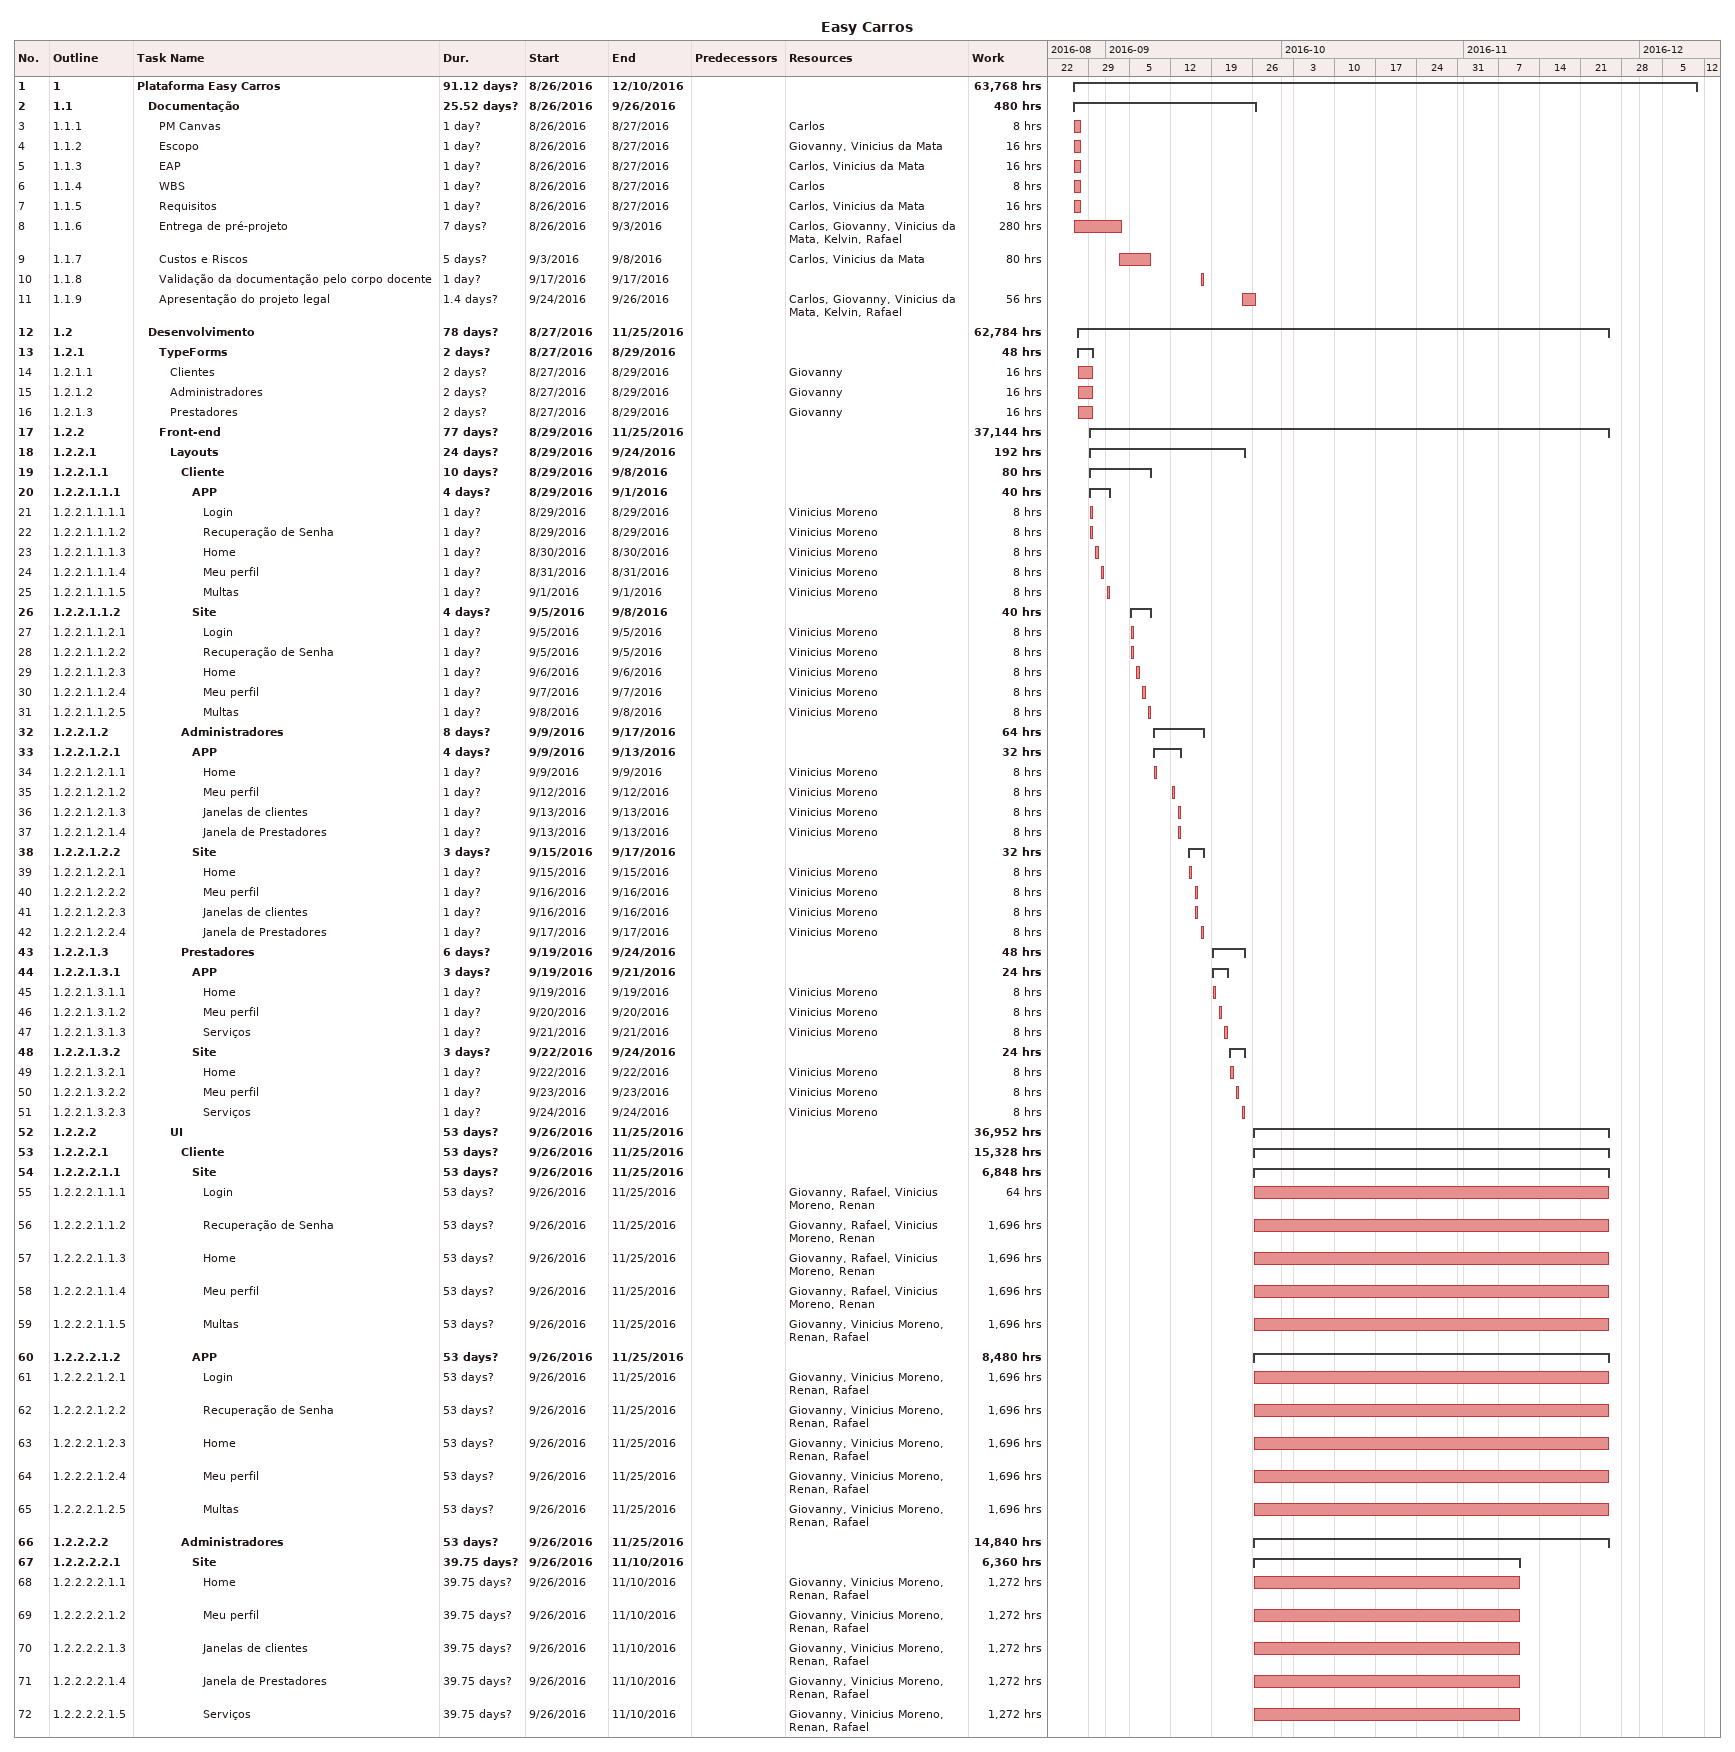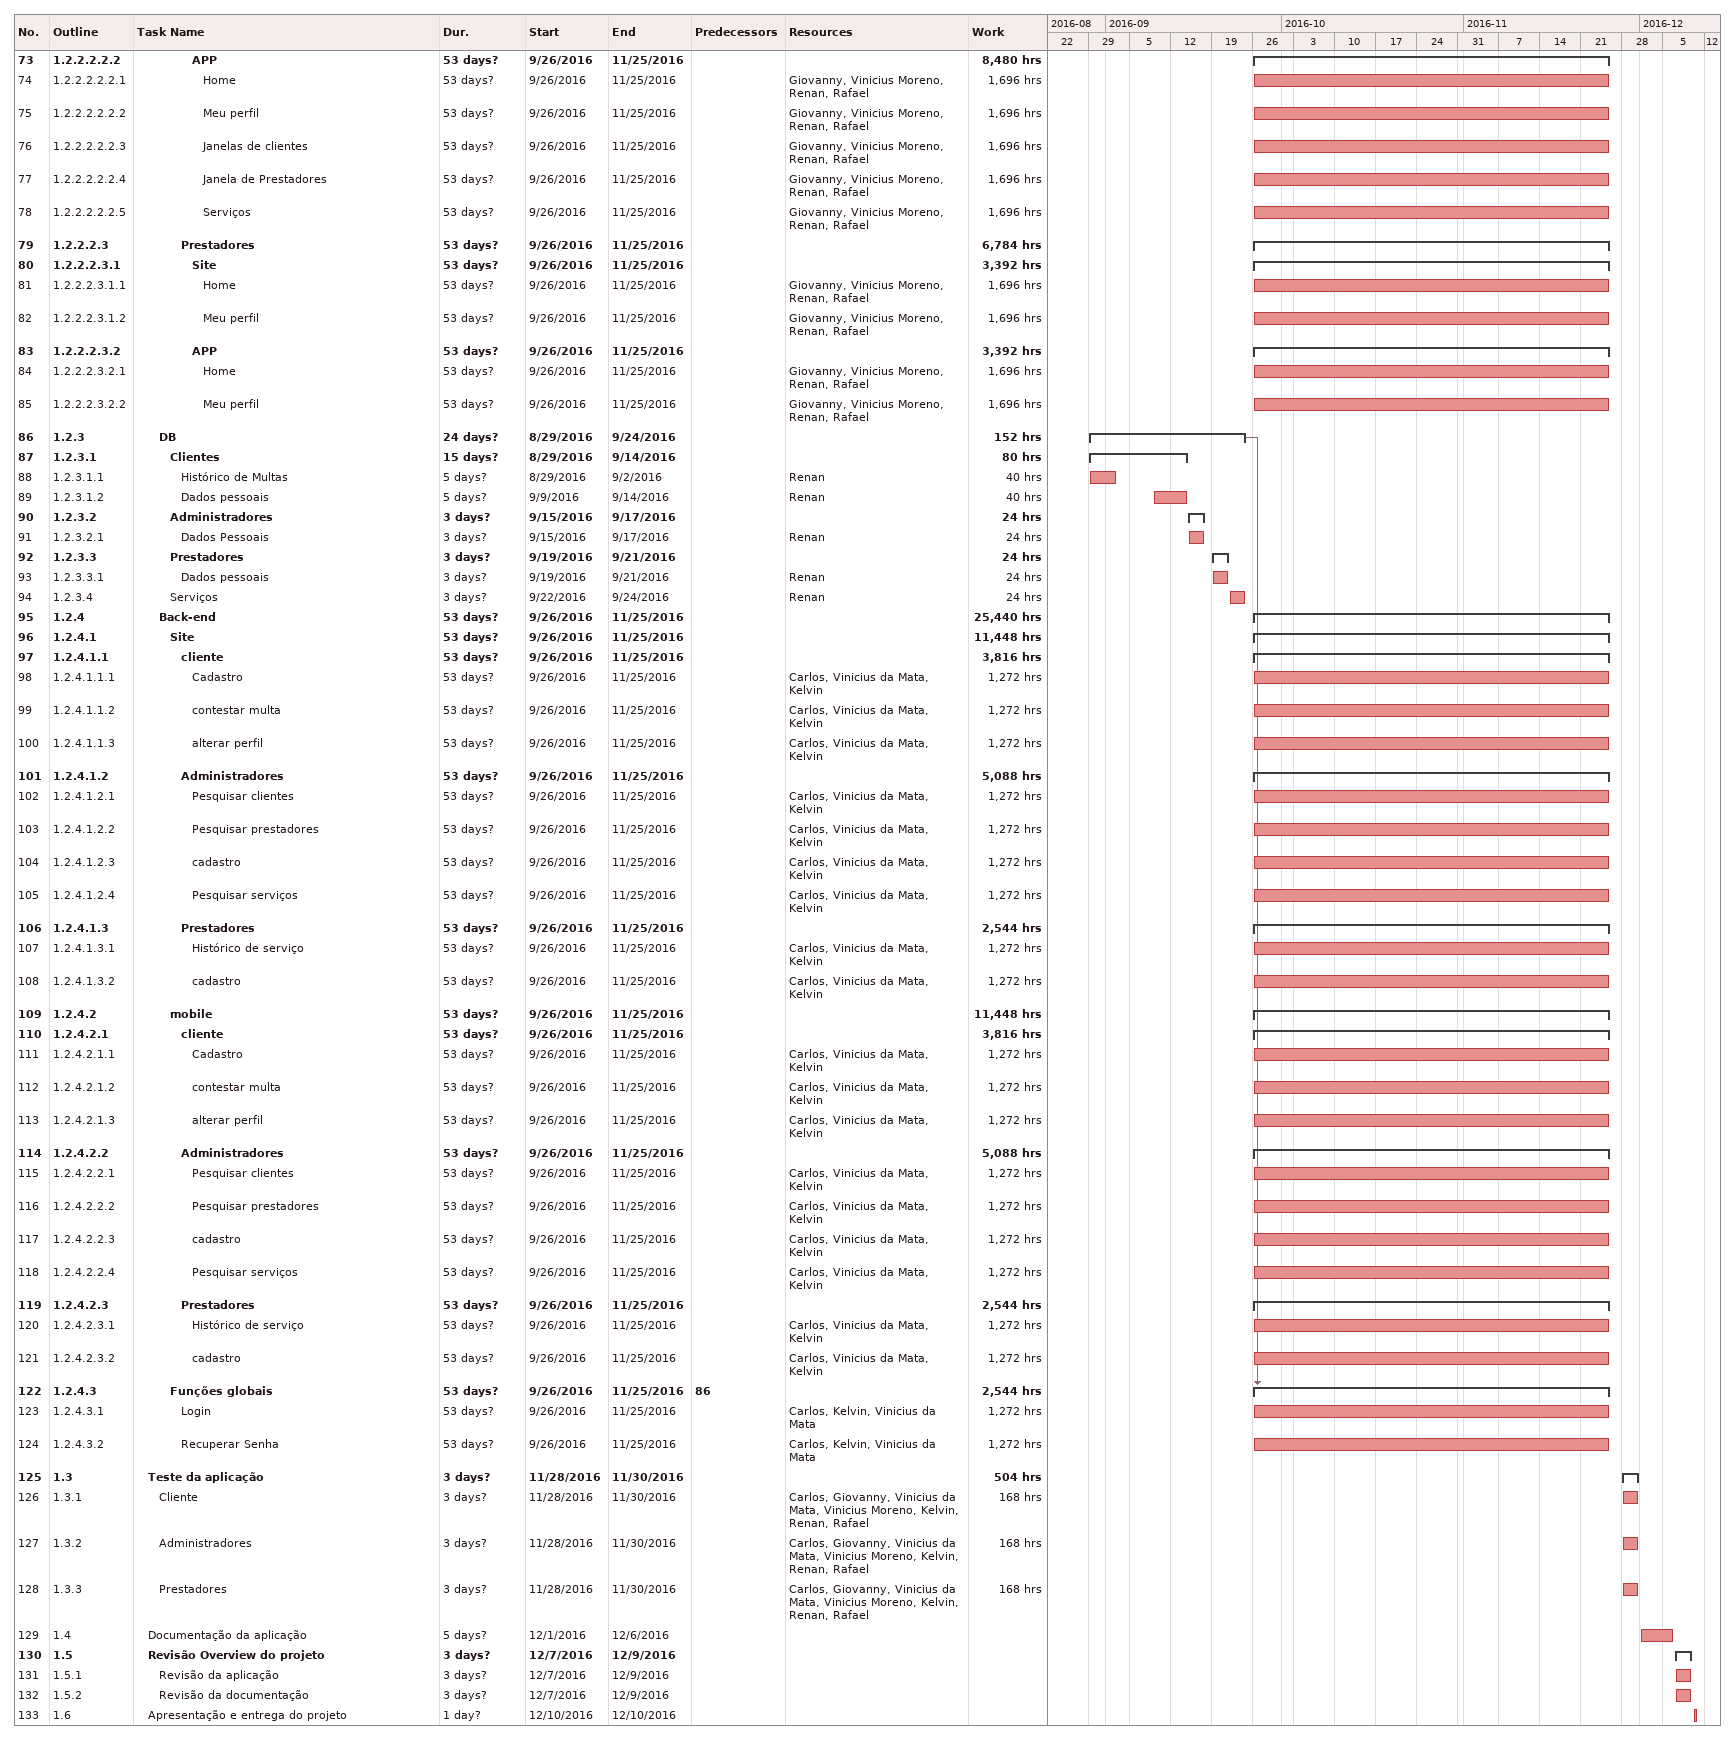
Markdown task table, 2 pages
Easy Carros

| ID | WBS | Task | Duration | Start | Finish | Predecessors | Resources | Work (h) |
|---|---|---|---|---|---|---|---|---|
| 1 | 1 | **Plataforma Easy Carros** | 91.12d? | 2016-08-26 | 2016-12-10 |  |  | 63768 |
| 2 | 1.1 | **Documentação** | 25.52d? | 2016-08-26 | 2016-09-26 |  |  | 480 |
| 3 | 1.1.1 | PM Canvas | 1d? | 2016-08-26 | 2016-08-27 |  | Carlos | 8 |
| 4 | 1.1.2 | Escopo | 1d? | 2016-08-26 | 2016-08-27 |  | Giovanny, Vinicius da Mata | 16 |
| 5 | 1.1.3 | EAP | 1d? | 2016-08-26 | 2016-08-27 |  | Carlos, Vinicius da Mata | 16 |
| 6 | 1.1.4 | WBS | 1d? | 2016-08-26 | 2016-08-27 |  | Carlos | 8 |
| 7 | 1.1.5 | Requisitos | 1d? | 2016-08-26 | 2016-08-27 |  | Carlos, Vinicius da Mata | 16 |
| 8 | 1.1.6 | Entrega de pré-projeto | 7d? | 2016-08-26 | 2016-09-03 |  | Carlos, Giovanny, Vinicius da Mata, Kelvin, Rafael | 280 |
| 9 | 1.1.7 | Custos e Riscos | 5d? | 2016-09-03 | 2016-09-08 |  | Carlos, Vinicius da Mata | 80 |
| 10 | 1.1.8 | Validação da documentação pelo corpo docente | 1d? | 2016-09-17 | 2016-09-17 |  |  |  |
| 11 | 1.1.9 | Apresentação do projeto legal | 1.4d? | 2016-09-24 | 2016-09-26 |  | Carlos, Giovanny, Vinicius da Mata, Kelvin, Rafael | 56 |
| 12 | 1.2 | **Desenvolvimento** | 78d? | 2016-08-27 | 2016-11-25 |  |  | 62784 |
| 13 | 1.2.1 | **TypeForms** | 2d? | 2016-08-27 | 2016-08-29 |  |  | 48 |
| 14 | 1.2.1.1 | Clientes | 2d? | 2016-08-27 | 2016-08-29 |  | Giovanny | 16 |
| 15 | 1.2.1.2 | Administradores | 2d? | 2016-08-27 | 2016-08-29 |  | Giovanny | 16 |
| 16 | 1.2.1.3 | Prestadores | 2d? | 2016-08-27 | 2016-08-29 |  | Giovanny | 16 |
| 17 | 1.2.2 | **Front-end** | 77d? | 2016-08-29 | 2016-11-25 |  |  | 37144 |
| 18 | 1.2.2.1 | **Layouts** | 24d? | 2016-08-29 | 2016-09-24 |  |  | 192 |
| 19 | 1.2.2.1.1 | **Cliente** | 10d? | 2016-08-29 | 2016-09-08 |  |  | 80 |
| 20 | 1.2.2.1.1.1 | **APP** | 4d? | 2016-08-29 | 2016-09-01 |  |  | 40 |
| 21 | 1.2.2.1.1.1.1 | Login | 1d? | 2016-08-29 | 2016-08-29 |  | Vinicius Moreno | 8 |
| 22 | 1.2.2.1.1.1.2 | Recuperação de Senha | 1d? | 2016-08-29 | 2016-08-29 |  | Vinicius Moreno | 8 |
| 23 | 1.2.2.1.1.1.3 | Home | 1d? | 2016-08-30 | 2016-08-30 |  | Vinicius Moreno | 8 |
| 24 | 1.2.2.1.1.1.4 | Meu perfil | 1d? | 2016-08-31 | 2016-08-31 |  | Vinicius Moreno | 8 |
| 25 | 1.2.2.1.1.1.5 | Multas | 1d? | 2016-09-01 | 2016-09-01 |  | Vinicius Moreno | 8 |
| 26 | 1.2.2.1.1.2 | **Site** | 4d? | 2016-09-05 | 2016-09-08 |  |  | 40 |
| 27 | 1.2.2.1.1.2.1 | Login | 1d? | 2016-09-05 | 2016-09-05 |  | Vinicius Moreno | 8 |
| 28 | 1.2.2.1.1.2.2 | Recuperação de Senha | 1d? | 2016-09-05 | 2016-09-05 |  | Vinicius Moreno | 8 |
| 29 | 1.2.2.1.1.2.3 | Home | 1d? | 2016-09-06 | 2016-09-06 |  | Vinicius Moreno | 8 |
| 30 | 1.2.2.1.1.2.4 | Meu perfil | 1d? | 2016-09-07 | 2016-09-07 |  | Vinicius Moreno | 8 |
| 31 | 1.2.2.1.1.2.5 | Multas | 1d? | 2016-09-08 | 2016-09-08 |  | Vinicius Moreno | 8 |
| 32 | 1.2.2.1.2 | **Administradores** | 8d? | 2016-09-09 | 2016-09-17 |  |  | 64 |
| 33 | 1.2.2.1.2.1 | **APP** | 4d? | 2016-09-09 | 2016-09-13 |  |  | 32 |
| 34 | 1.2.2.1.2.1.1 | Home | 1d? | 2016-09-09 | 2016-09-09 |  | Vinicius Moreno | 8 |
| 35 | 1.2.2.1.2.1.2 | Meu perfil | 1d? | 2016-09-12 | 2016-09-12 |  | Vinicius Moreno | 8 |
| 36 | 1.2.2.1.2.1.3 | Janelas de clientes | 1d? | 2016-09-13 | 2016-09-13 |  | Vinicius Moreno | 8 |
| 37 | 1.2.2.1.2.1.4 | Janela de Prestadores | 1d? | 2016-09-13 | 2016-09-13 |  | Vinicius Moreno | 8 |
| 38 | 1.2.2.1.2.2 | **Site** | 3d? | 2016-09-15 | 2016-09-17 |  |  | 32 |
| 39 | 1.2.2.1.2.2.1 | Home | 1d? | 2016-09-15 | 2016-09-15 |  | Vinicius Moreno | 8 |
| 40 | 1.2.2.1.2.2.2 | Meu perfil | 1d? | 2016-09-16 | 2016-09-16 |  | Vinicius Moreno | 8 |
| 41 | 1.2.2.1.2.2.3 | Janelas de clientes | 1d? | 2016-09-16 | 2016-09-16 |  | Vinicius Moreno | 8 |
| 42 | 1.2.2.1.2.2.4 | Janela de Prestadores | 1d? | 2016-09-17 | 2016-09-17 |  | Vinicius Moreno | 8 |
| 43 | 1.2.2.1.3 | **Prestadores** | 6d? | 2016-09-19 | 2016-09-24 |  |  | 48 |
| 44 | 1.2.2.1.3.1 | **APP** | 3d? | 2016-09-19 | 2016-09-21 |  |  | 24 |
| 45 | 1.2.2.1.3.1.1 | Home | 1d? | 2016-09-19 | 2016-09-19 |  | Vinicius Moreno | 8 |
| 46 | 1.2.2.1.3.1.2 | Meu perfil | 1d? | 2016-09-20 | 2016-09-20 |  | Vinicius Moreno | 8 |
| 47 | 1.2.2.1.3.1.3 | Serviços | 1d? | 2016-09-21 | 2016-09-21 |  | Vinicius Moreno | 8 |
| 48 | 1.2.2.1.3.2 | **Site** | 3d? | 2016-09-22 | 2016-09-24 |  |  | 24 |
| 49 | 1.2.2.1.3.2.1 | Home | 1d? | 2016-09-22 | 2016-09-22 |  | Vinicius Moreno | 8 |
| 50 | 1.2.2.1.3.2.2 | Meu perfil | 1d? | 2016-09-23 | 2016-09-23 |  | Vinicius Moreno | 8 |
| 51 | 1.2.2.1.3.2.3 | Serviços | 1d? | 2016-09-24 | 2016-09-24 |  | Vinicius Moreno | 8 |
| 52 | 1.2.2.2 | **UI** | 53d? | 2016-09-26 | 2016-11-25 |  |  | 36952 |
| 53 | 1.2.2.2.1 | **Cliente** | 53d? | 2016-09-26 | 2016-11-25 |  |  | 15328 |
| 54 | 1.2.2.2.1.1 | **Site** | 53d? | 2016-09-26 | 2016-11-25 |  |  | 6848 |
| 55 | 1.2.2.2.1.1.1 | Login | 53d? | 2016-09-26 | 2016-11-25 |  | Giovanny, Rafael, Vinicius Moreno, Renan | 64 |
| 56 | 1.2.2.2.1.1.2 | Recuperação de Senha | 53d? | 2016-09-26 | 2016-11-25 |  | Giovanny, Rafael, Vinicius Moreno, Renan | 1696 |
| 57 | 1.2.2.2.1.1.3 | Home | 53d? | 2016-09-26 | 2016-11-25 |  | Giovanny, Rafael, Vinicius Moreno, Renan | 1696 |
| 58 | 1.2.2.2.1.1.4 | Meu perfil | 53d? | 2016-09-26 | 2016-11-25 |  | Giovanny, Rafael, Vinicius Moreno, Renan | 1696 |
| 59 | 1.2.2.2.1.1.5 | Multas | 53d? | 2016-09-26 | 2016-11-25 |  | Giovanny, Vinicius Moreno, Renan, Rafael | 1696 |
| 60 | 1.2.2.2.1.2 | **APP** | 53d? | 2016-09-26 | 2016-11-25 |  |  | 8480 |
| 61 | 1.2.2.2.1.2.1 | Login | 53d? | 2016-09-26 | 2016-11-25 |  | Giovanny, Vinicius Moreno, Renan, Rafael | 1696 |
| 62 | 1.2.2.2.1.2.2 | Recuperação de Senha | 53d? | 2016-09-26 | 2016-11-25 |  | Giovanny, Vinicius Moreno, Renan, Rafael | 1696 |
| 63 | 1.2.2.2.1.2.3 | Home | 53d? | 2016-09-26 | 2016-11-25 |  | Giovanny, Vinicius Moreno, Renan, Rafael | 1696 |
| 64 | 1.2.2.2.1.2.4 | Meu perfil | 53d? | 2016-09-26 | 2016-11-25 |  | Giovanny, Vinicius Moreno, Renan, Rafael | 1696 |
| 65 | 1.2.2.2.1.2.5 | Multas | 53d? | 2016-09-26 | 2016-11-25 |  | Giovanny, Vinicius Moreno, Renan, Rafael | 1696 |
| 66 | 1.2.2.2.2 | **Administradores** | 53d? | 2016-09-26 | 2016-11-25 |  |  | 14840 |
| 67 | 1.2.2.2.2.1 | **Site** | 39.75d? | 2016-09-26 | 2016-11-10 |  |  | 6360 |
| 68 | 1.2.2.2.2.1.1 | Home | 39.75d? | 2016-09-26 | 2016-11-10 |  | Giovanny, Vinicius Moreno, Renan, Rafael | 1272 |
| 69 | 1.2.2.2.2.1.2 | Meu perfil | 39.75d? | 2016-09-26 | 2016-11-10 |  | Giovanny, Vinicius Moreno, Renan, Rafael | 1272 |
| 70 | 1.2.2.2.2.1.3 | Janelas de clientes | 39.75d? | 2016-09-26 | 2016-11-10 |  | Giovanny, Vinicius Moreno, Renan, Rafael | 1272 |
| 71 | 1.2.2.2.2.1.4 | Janela de Prestadores | 39.75d? | 2016-09-26 | 2016-11-10 |  | Giovanny, Vinicius Moreno, Renan, Rafael | 1272 |
| 72 | 1.2.2.2.2.1.5 | Serviços | 39.75d? | 2016-09-26 | 2016-11-10 |  | Giovanny, Vinicius Moreno, Renan, Rafael | 1272 |
| 73 | 1.2.2.2.2.2 | **APP** | 53d? | 2016-09-26 | 2016-11-25 |  |  | 8480 |
| 74 | 1.2.2.2.2.2.1 | Home | 53d? | 2016-09-26 | 2016-11-25 |  | Giovanny, Vinicius Moreno, Renan, Rafael | 1696 |
| 75 | 1.2.2.2.2.2.2 | Meu perfil | 53d? | 2016-09-26 | 2016-11-25 |  | Giovanny, Vinicius Moreno, Renan, Rafael | 1696 |
| 76 | 1.2.2.2.2.2.3 | Janelas de clientes | 53d? | 2016-09-26 | 2016-11-25 |  | Giovanny, Vinicius Moreno, Renan, Rafael | 1696 |
| 77 | 1.2.2.2.2.2.4 | Janela de Prestadores | 53d? | 2016-09-26 | 2016-11-25 |  | Giovanny, Vinicius Moreno, Renan, Rafael | 1696 |
| 78 | 1.2.2.2.2.2.5 | Serviços | 53d? | 2016-09-26 | 2016-11-25 |  | Giovanny, Vinicius Moreno, Renan, Rafael | 1696 |
| 79 | 1.2.2.2.3 | **Prestadores** | 53d? | 2016-09-26 | 2016-11-25 |  |  | 6784 |
| 80 | 1.2.2.2.3.1 | **Site** | 53d? | 2016-09-26 | 2016-11-25 |  |  | 3392 |
| 81 | 1.2.2.2.3.1.1 | Home | 53d? | 2016-09-26 | 2016-11-25 |  | Giovanny, Vinicius Moreno, Renan, Rafael | 1696 |
| 82 | 1.2.2.2.3.1.2 | Meu perfil | 53d? | 2016-09-26 | 2016-11-25 |  | Giovanny, Vinicius Moreno, Renan, Rafael | 1696 |
| 83 | 1.2.2.2.3.2 | **APP** | 53d? | 2016-09-26 | 2016-11-25 |  |  | 3392 |
| 84 | 1.2.2.2.3.2.1 | Home | 53d? | 2016-09-26 | 2016-11-25 |  | Giovanny, Vinicius Moreno, Renan, Rafael | 1696 |
| 85 | 1.2.2.2.3.2.2 | Meu perfil | 53d? | 2016-09-26 | 2016-11-25 |  | Giovanny, Vinicius Moreno, Renan, Rafael | 1696 |
| 86 | 1.2.3 | **DB** | 24d? | 2016-08-29 | 2016-09-24 |  |  | 152 |
| 87 | 1.2.3.1 | **Clientes** | 15d? | 2016-08-29 | 2016-09-14 |  |  | 80 |
| 88 | 1.2.3.1.1 | Histórico de Multas | 5d? | 2016-08-29 | 2016-09-02 |  | Renan | 40 |
| 89 | 1.2.3.1.2 | Dados pessoais | 5d? | 2016-09-09 | 2016-09-14 |  | Renan | 40 |
| 90 | 1.2.3.2 | **Administradores** | 3d? | 2016-09-15 | 2016-09-17 |  |  | 24 |
| 91 | 1.2.3.2.1 | Dados Pessoais | 3d? | 2016-09-15 | 2016-09-17 |  | Renan | 24 |
| 92 | 1.2.3.3 | **Prestadores** | 3d? | 2016-09-19 | 2016-09-21 |  |  | 24 |
| 93 | 1.2.3.3.1 | Dados pessoais | 3d? | 2016-09-19 | 2016-09-21 |  | Renan | 24 |
| 94 | 1.2.3.4 | Serviços | 3d? | 2016-09-22 | 2016-09-24 |  | Renan | 24 |
| 95 | 1.2.4 | **Back-end** | 53d? | 2016-09-26 | 2016-11-25 |  |  | 25440 |
| 96 | 1.2.4.1 | **Site** | 53d? | 2016-09-26 | 2016-11-25 |  |  | 11448 |
| 97 | 1.2.4.1.1 | **cliente** | 53d? | 2016-09-26 | 2016-11-25 |  |  | 3816 |
| 98 | 1.2.4.1.1.1 | Cadastro | 53d? | 2016-09-26 | 2016-11-25 |  | Carlos, Vinicius da Mata, Kelvin | 1272 |
| 99 | 1.2.4.1.1.2 | contestar multa | 53d? | 2016-09-26 | 2016-11-25 |  | Carlos, Vinicius da Mata, Kelvin | 1272 |
| 100 | 1.2.4.1.1.3 | alterar perfil | 53d? | 2016-09-26 | 2016-11-25 |  | Carlos, Vinicius da Mata, Kelvin | 1272 |
| 101 | 1.2.4.1.2 | **Administradores** | 53d? | 2016-09-26 | 2016-11-25 |  |  | 5088 |
| 102 | 1.2.4.1.2.1 | Pesquisar clientes | 53d? | 2016-09-26 | 2016-11-25 |  | Carlos, Vinicius da Mata, Kelvin | 1272 |
| 103 | 1.2.4.1.2.2 | Pesquisar prestadores | 53d? | 2016-09-26 | 2016-11-25 |  | Carlos, Vinicius da Mata, Kelvin | 1272 |
| 104 | 1.2.4.1.2.3 | cadastro | 53d? | 2016-09-26 | 2016-11-25 |  | Carlos, Vinicius da Mata, Kelvin | 1272 |
| 105 | 1.2.4.1.2.4 | Pesquisar serviços | 53d? | 2016-09-26 | 2016-11-25 |  | Carlos, Vinicius da Mata, Kelvin | 1272 |
| 106 | 1.2.4.1.3 | **Prestadores** | 53d? | 2016-09-26 | 2016-11-25 |  |  | 2544 |
| 107 | 1.2.4.1.3.1 | Histórico de serviço | 53d? | 2016-09-26 | 2016-11-25 |  | Carlos, Vinicius da Mata, Kelvin | 1272 |
| 108 | 1.2.4.1.3.2 | cadastro | 53d? | 2016-09-26 | 2016-11-25 |  | Carlos, Vinicius da Mata, Kelvin | 1272 |
| 109 | 1.2.4.2 | **mobile** | 53d? | 2016-09-26 | 2016-11-25 |  |  | 11448 |
| 110 | 1.2.4.2.1 | **cliente** | 53d? | 2016-09-26 | 2016-11-25 |  |  | 3816 |
| 111 | 1.2.4.2.1.1 | Cadastro | 53d? | 2016-09-26 | 2016-11-25 |  | Carlos, Vinicius da Mata, Kelvin | 1272 |
| 112 | 1.2.4.2.1.2 | contestar multa | 53d? | 2016-09-26 | 2016-11-25 |  | Carlos, Vinicius da Mata, Kelvin | 1272 |
| 113 | 1.2.4.2.1.3 | alterar perfil | 53d? | 2016-09-26 | 2016-11-25 |  | Carlos, Vinicius da Mata, Kelvin | 1272 |
| 114 | 1.2.4.2.2 | **Administradores** | 53d? | 2016-09-26 | 2016-11-25 |  |  | 5088 |
| 115 | 1.2.4.2.2.1 | Pesquisar clientes | 53d? | 2016-09-26 | 2016-11-25 |  | Carlos, Vinicius da Mata, Kelvin | 1272 |
| 116 | 1.2.4.2.2.2 | Pesquisar prestadores | 53d? | 2016-09-26 | 2016-11-25 |  | Carlos, Vinicius da Mata, Kelvin | 1272 |
| 117 | 1.2.4.2.2.3 | cadastro | 53d? | 2016-09-26 | 2016-11-25 |  | Carlos, Vinicius da Mata, Kelvin | 1272 |
| 118 | 1.2.4.2.2.4 | Pesquisar serviços | 53d? | 2016-09-26 | 2016-11-25 |  | Carlos, Vinicius da Mata, Kelvin | 1272 |
| 119 | 1.2.4.2.3 | **Prestadores** | 53d? | 2016-09-26 | 2016-11-25 |  |  | 2544 |
| 120 | 1.2.4.2.3.1 | Histórico de serviço | 53d? | 2016-09-26 | 2016-11-25 |  | Carlos, Vinicius da Mata, Kelvin | 1272 |
| 121 | 1.2.4.2.3.2 | cadastro | 53d? | 2016-09-26 | 2016-11-25 |  | Carlos, Vinicius da Mata, Kelvin | 1272 |
| 122 | 1.2.4.3 | **Funções globais** | 53d? | 2016-09-26 | 2016-11-25 | 86 |  | 2544 |
| 123 | 1.2.4.3.1 | Login | 53d? | 2016-09-26 | 2016-11-25 |  | Carlos, Kelvin, Vinicius da Mata | 1272 |
| 124 | 1.2.4.3.2 | Recuperar Senha | 53d? | 2016-09-26 | 2016-11-25 |  | Carlos, Kelvin, Vinicius da Mata | 1272 |
| 125 | 1.3 | **Teste da aplicação** | 3d? | 2016-11-28 | 2016-11-30 |  |  | 504 |
| 126 | 1.3.1 | Cliente | 3d? | 2016-11-28 | 2016-11-30 |  | Carlos, Giovanny, Vinicius da Mata, Vinicius Moreno, Kelvin, Renan, Rafael | 168 |
| 127 | 1.3.2 | Administradores | 3d? | 2016-11-28 | 2016-11-30 |  | Carlos, Giovanny, Vinicius da Mata, Vinicius Moreno, Kelvin, Renan, Rafael | 168 |
| 128 | 1.3.3 | Prestadores | 3d? | 2016-11-28 | 2016-11-30 |  | Carlos, Giovanny, Vinicius da Mata, Vinicius Moreno, Kelvin, Renan, Rafael | 168 |
| 129 | 1.4 | Documentação da aplicação | 5d? | 2016-12-01 | 2016-12-06 |  |  |  |
| 130 | 1.5 | **Revisão Overview do projeto** | 3d? | 2016-12-07 | 2016-12-09 |  |  |  |
| 131 | 1.5.1 | Revisão da aplicação | 3d? | 2016-12-07 | 2016-12-09 |  |  |  |
| 132 | 1.5.2 | Revisão da documentação | 3d? | 2016-12-07 | 2016-12-09 |  |  |  |
| 133 | 1.6 | Apresentação e entrega do projeto | 1d? | 2016-12-10 | 2016-12-10 |  |  |  |
